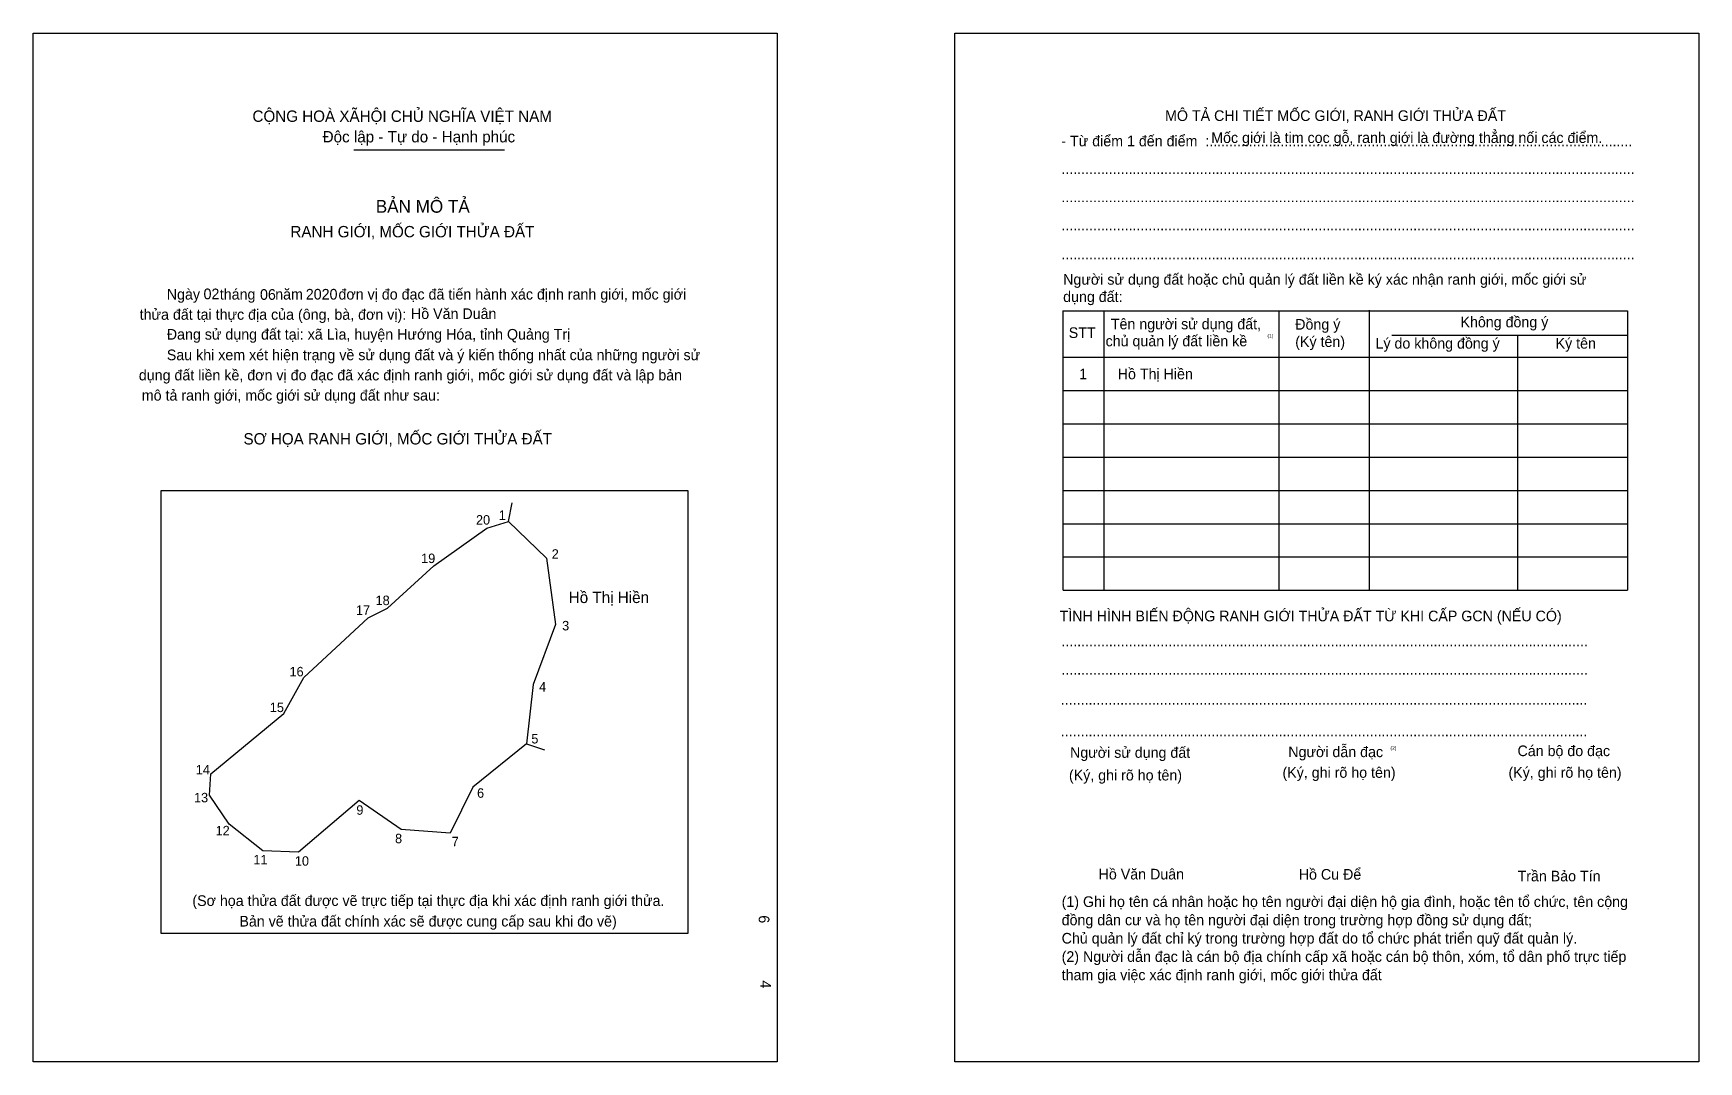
# Model space of a CAD drawing. Extents: x 549707 to 550505, y 1825737 to 1826230.
import ezdxf

# ---------------------------------------------------------------- set-up
doc = ezdxf.new("R2010")
doc.units = 0
for name, color, linetype in [('bmtKhungInTrang1', 7, 'Continuous'), ('bmtKhungInTrang2', 7, 'Continuous'), ('bmtNoiDung', 7, 'Continuous'), ('bmtTemplate', 7, 'Continuous'), ('CanhThua', 7, 'Continuous'), ('RauThua', 7, 'Continuous'), ('SoHieuDinhThua', 7, 'Continuous'), ('TenChuLanCan', 7, 'Continuous')]:
    doc.layers.add(name, color=color, linetype=linetype)

msp = doc.modelspace()

# ---------------------------------------------------------------- linework, layer by layer
at = {"layer": 'bmtKhungInTrang1'}
msp.add_lwpolyline([(549707.22, 1826229.82), (550063.5, 1826229.82), (550063.5, 1825737.05), (549707.22, 1825737.05)], close=True, dxfattribs=at)
at = {"layer": 'bmtKhungInTrang2'}
msp.add_lwpolyline([(550148.46, 1826229.82), (550504.73, 1826229.82), (550504.73, 1825737.05), (550148.46, 1825737.05)], close=True, dxfattribs=at)
at = {"layer": 'bmtTemplate'}
for p, q in [((549860.75, 1826173.97), (549932.8, 1826173.97)), ((550219.93, 1826096.91), (550219.93, 1825962.94)), ((550303.74, 1826096.91), (550303.74, 1825962.94)), ((550346.85, 1826097.07), (550346.85, 1825962.94)), ((550470.61, 1826096.91), (550470.61, 1825962.94)), ((550357.79, 1826085.11), (550470.61, 1826085.11)), ((550200.39, 1826074.58), (550470.61, 1826074.58)), ((550200.39, 1826058.63), (550470.61, 1826058.63)), ((550200.39, 1826042.68), (550470.61, 1826042.68)), ((550200.39, 1826026.74), (550470.61, 1826026.74)), ((550200.39, 1826010.79), (550470.61, 1826010.79)), ((550200.39, 1825994.84), (550470.61, 1825994.84)), ((550200.39, 1825978.89), (550470.61, 1825978.89)), ((550200.39, 1825962.94), (550470.61, 1825962.94))]:
    msp.add_line(p, q, dxfattribs=at)
for points in [[(550200.21, 1826096.91), (550470.61, 1826096.91)], [(550200.21, 1826096.91), (550200.21, 1825962.94)], [(550418.02, 1826084.95), (550418.02, 1825962.94)]]:
    msp.add_lwpolyline(points, dxfattribs=at)
msp.add_lwpolyline([(549768.52, 1825798.42), (549768.52, 1826010.77), (550020.61, 1826010.77), (550020.61, 1825798.42)], close=True, dxfattribs=at)
at = {"layer": 'CanhThua'}
for p, q in [((549899, 1825974.71), (549924.47, 1825992.62)), ((549924.47, 1825992.62), (549934.76, 1825995.91)), ((549934.76, 1825995.91), (549952.97, 1825978.27)), ((549952.97, 1825978.27), (549957.36, 1825946.49)), ((549876.87, 1825954.36), (549899, 1825974.71)), ((549867.52, 1825949.69), (549876.87, 1825954.36)), ((549836.72, 1825921.14), (549867.52, 1825949.69)), ((549957.36, 1825946.49), (549946.58, 1825917.73)), ((549827.12, 1825903.94), (549836.72, 1825921.14)), ((549946.58, 1825917.73), (549943.35, 1825889.35)), ((549792.31, 1825874.92), (549827.12, 1825903.94)), ((549943.35, 1825889.35), (549917.73, 1825868.62)), ((549791.64, 1825864.78), (549792.31, 1825874.92)), ((549917.73, 1825868.62), (549906.86, 1825846.48)), ((549801.07, 1825850.87), (549791.64, 1825864.78)), ((549863.21, 1825862.19), (549834.22, 1825837.51)), ((549883.45, 1825848.29), (549863.21, 1825862.19)), ((549817.12, 1825838.11), (549801.07, 1825850.87)), ((549906.86, 1825846.48), (549883.45, 1825848.29)), ((549834.22, 1825837.51), (549817.12, 1825838.11))]:
    msp.add_line(p, q, dxfattribs=at)
at = {"layer": 'RauThua'}
for p, q in [((549934.76, 1825995.91), (549936.54, 1826004.76)), ((549943.35, 1825889.35), (549951.96, 1825886.5))]:
    msp.add_line(p, q, dxfattribs=at)

# ---------------------------------------------------------------- texts
at = {"layer": 'bmtNoiDung'}
for s, height, p in [('02', 5.098, (549788.75, 1826102.4)), ('06', 5.098, (549815.78, 1826102.11)), ('2020', 5.098, (549837.72, 1826102.23)), ('Hồ Văn Duân', 5.0976, (549888.07, 1826092.92)), ('1', 5.1, (550208.06, 1826064.06)), ('Hồ Thị Hiền ', 5.0976, (550226.51, 1826064.06)), ('Hồ Văn Duân', 5.0976, (550217.36, 1825824.38))]:
    msp.add_text(s, height=height, dxfattribs=at).set_placement(p)
for s, p in [('6', (550054.62, 1825807.19)), ('4', (550055.35, 1825776))]:
    msp.add_text(s, height=5.1, rotation=270, dxfattribs=at).set_placement(p)
at = {"layer": 'bmtTemplate'}
for s, height, p in [('CỘNG HOÀ XÃHỘI CHỦ NGHĨA VIỆT NAM', 5.4374, (549812.17, 1826187.38)), ('MÔ TẢ CHI TIẾT MỐC GIỚI, RANH GIỚI THỬA ĐẤT', 5.0957, (550249.19, 1826187.81)), ('Độc lập - Tự do - Hạnh phúc', 5.4374, (549845.79, 1826177.54)), ('- Từ điểm 1 đến điểm  :...........................................................................................................', 5.09566, (550199.52, 1826175.66)), ('Mốc giới là tim cọc gỗ, ranh giới là đường thẳng nối các điểm.', 5.0957, (550271.3, 1826177.25)), ('.................................................................................................................................................', 5.09566, (550199.52, 1826162.45)), ('BẢN MÔ TẢ', 6.117, (549871.24, 1826143.84)), ('.................................................................................................................................................', 5.09566, (550199.52, 1826148.9)), ('RANH GIỚI, MỐC GIỚI THỬA ĐẤT', 5.4374, (549830.35, 1826132.05)), ('.................................................................................................................................................', 5.09566, (550199.52, 1826135.34)), ('.................................................................................................................................................', 5.09566, (550199.52, 1826121.47)), ('Người sử dụng đất hoặc chủ quản lý đất liền kề ký xác nhận ranh giới, mốc giới sử', 5.0957, (550200.39, 1826109.35)), ('Ngày     tháng     năm         đơn vị đo đạc đã tiến hành xác định ranh giới, mốc giới ', 5.0976, (549771.15, 1826102.23)), ('dụng đất:', 5.096, (550200.39, 1826101.06)), ('thửa đất tại thực địa của (ông, bà, đơn vị):', 5.0976, (549758.15, 1826092.55)), ('Đang sử dụng đất tại: xã Lìa, huyện Hướng Hóa, tỉnh Quảng Trị', 5.0976, (549771.15, 1826083.04)), ('STT', 5.096, (550203.05, 1826083.83)), ('Tên người sử dụng đất,', 5.0957, (550223.22, 1826087.98)), ('Đồng ý', 5.096, (550311.53, 1826087.82)), ('Không đồng ý', 5.0957, (550390.66, 1826088.94)), ('chủ quản lý đất liền kề', 5.0957, (550220.71, 1826079.83)), ('(1)', 1.699, (550298.22, 1826084.01)), ('(Ký tên)', 5.096, (550311.53, 1826079.53)), ('Lý do không đồng ý', 5.0957, (550349.97, 1826078.73)), ('Ký tên', 5.096, (550436.2, 1826078.73)), ('Sau khi xem xét hiện trạng về sử dụng đất và ý kiến thống nhất của những người sử ', 5.0976, (549771.15, 1826073.18)), ('dụng đất liền kề, đơn vị đo đạc đã xác định ranh giới, mốc giới sử dụng đất và lập bản', 5.0976, (549757.77, 1826063.5)), ('mô tả ranh giới, mốc giới sử dụng đất như sau:', 5.0976, (549759.17, 1826053.82)), ('SƠ HỌA RANH GIỚI, MỐC GIỚI THỬA ĐẤT', 5.4374, (549807.88, 1826032.79)), ('TÌNH HÌNH BIẾN ĐỘNG RANH GIỚI THỬA ĐẤT TỪ KHI CẤP GCN (NẾU CÓ)', 5.0957, (550198.66, 1825948.07)), ('.....................................................................................................................................', 5.1033, (550199.52, 1825936.08)), ('.....................................................................................................................................', 5.1033, (550199.52, 1825922.53)), ('.....................................................................................................................................', 5.1033, (550199.26, 1825908.17)), ('.....................................................................................................................................', 5.1033, (550199.26, 1825893.02)), ('Người dẫn đạc', 5.0957, (550308.19, 1825882.98)), ('Người sử dụng đất', 5.0957, (550203.68, 1825882.66)), ('(2)', 1.699, (550357.13, 1825886.49)), ('Cán bộ đo đạc', 5.0957, (550417.97, 1825883.46)), ('(Ký, ghi rõ họ tên)', 5.0957, (550203.16, 1825871.81)), ('(Ký, ghi rõ họ tên)', 5.0957, (550305.42, 1825873.09)), ('(Ký, ghi rõ họ tên)', 5.0957, (550413.64, 1825873.09)), ('Hồ Cu Để', 5.096, (550313.21, 1825824.28)), ('Trần Bảo Tín', 5.0957, (550417.97, 1825823.46)), ('(Sơ họa thửa đất được vẽ trực tiếp tại thực địa khi xác định ranh giới thửa.', 5.0976, (549783.39, 1825811.69)), ('(1) Ghi họ tên cá nhân hoặc họ tên người đại diện hộ gia đình, hoặc tên tổ chức, tên cộng', 5.0957, (550199.67, 1825811.2)), ('Bản vẽ thửa đất chính xác sẽ được cung cấp sau khi đo vẽ)', 5.0976, (549805.92, 1825801.83)), ('đồng dân cư và họ tên người đại diện trong trường hợp đồng sử dụng đất;', 5.0957, (550199.67, 1825802.43)), ('Chủ quản lý đất chỉ ký trong trường hợp đất do tổ chức phát triển quỹ đất quản lý.', 5.0957, (550199.67, 1825793.66)), ('(2) Người dẫn đạc là cán bộ địa chính cấp xã hoặc cán bộ thôn, xóm, tổ dân phố trực tiếp', 5.0957, (550199.67, 1825784.89)), ('tham gia việc xác định ranh giới, mốc giới thửa đất', 5.0957, (550199.67, 1825776.12))]:
    msp.add_text(s, height=height, dxfattribs=at).set_placement(p)
at = {"layer": 'SoHieuDinhThua'}
for s, height, p in [('1', 4.54, (549930.11, 1825996.66)), ('20', 4.539, (549919.22, 1825994.41)), ('19', 4.539, (549892.95, 1825975.98)), ('2', 4.54, (549955.48, 1825978.05)), ('17', 4.539, (549861.74, 1825951.15)), ('18', 4.539, (549871.13, 1825955.83)), ('3', 4.54, (549960.47, 1825943.71)), ('16', 4.539, (549829.92, 1825921.68)), ('4', 4.54, (549949.43, 1825914.4)), ('15', 4.539, (549820.49, 1825904.57)), ('5', 4.54, (549945.72, 1825889.53)), ('14', 4.539, (549785.03, 1825874.7)), ('13', 4.539, (549784.19, 1825861.32)), ('6', 4.54, (549919.73, 1825863.52)), ('9', 4.54, (549861.92, 1825855.38)), ('12', 4.539, (549794.53, 1825845.51)), ('8', 4.54, (549880.46, 1825841.73)), ('7', 4.54, (549907.59, 1825840.27)), ('11', 4.539, (549812.61, 1825831.58)), ('10', 4.539, (549832.48, 1825830.96))]:
    msp.add_text(s, height=height, dxfattribs=at).set_placement(p)
at = {"layer": 'TenChuLanCan'}
msp.add_text('Hồ Thị Hiền', height=5.4472, dxfattribs=at).set_placement((549963.63, 1825956.82))

doc.saveas('drawing.dxf')
